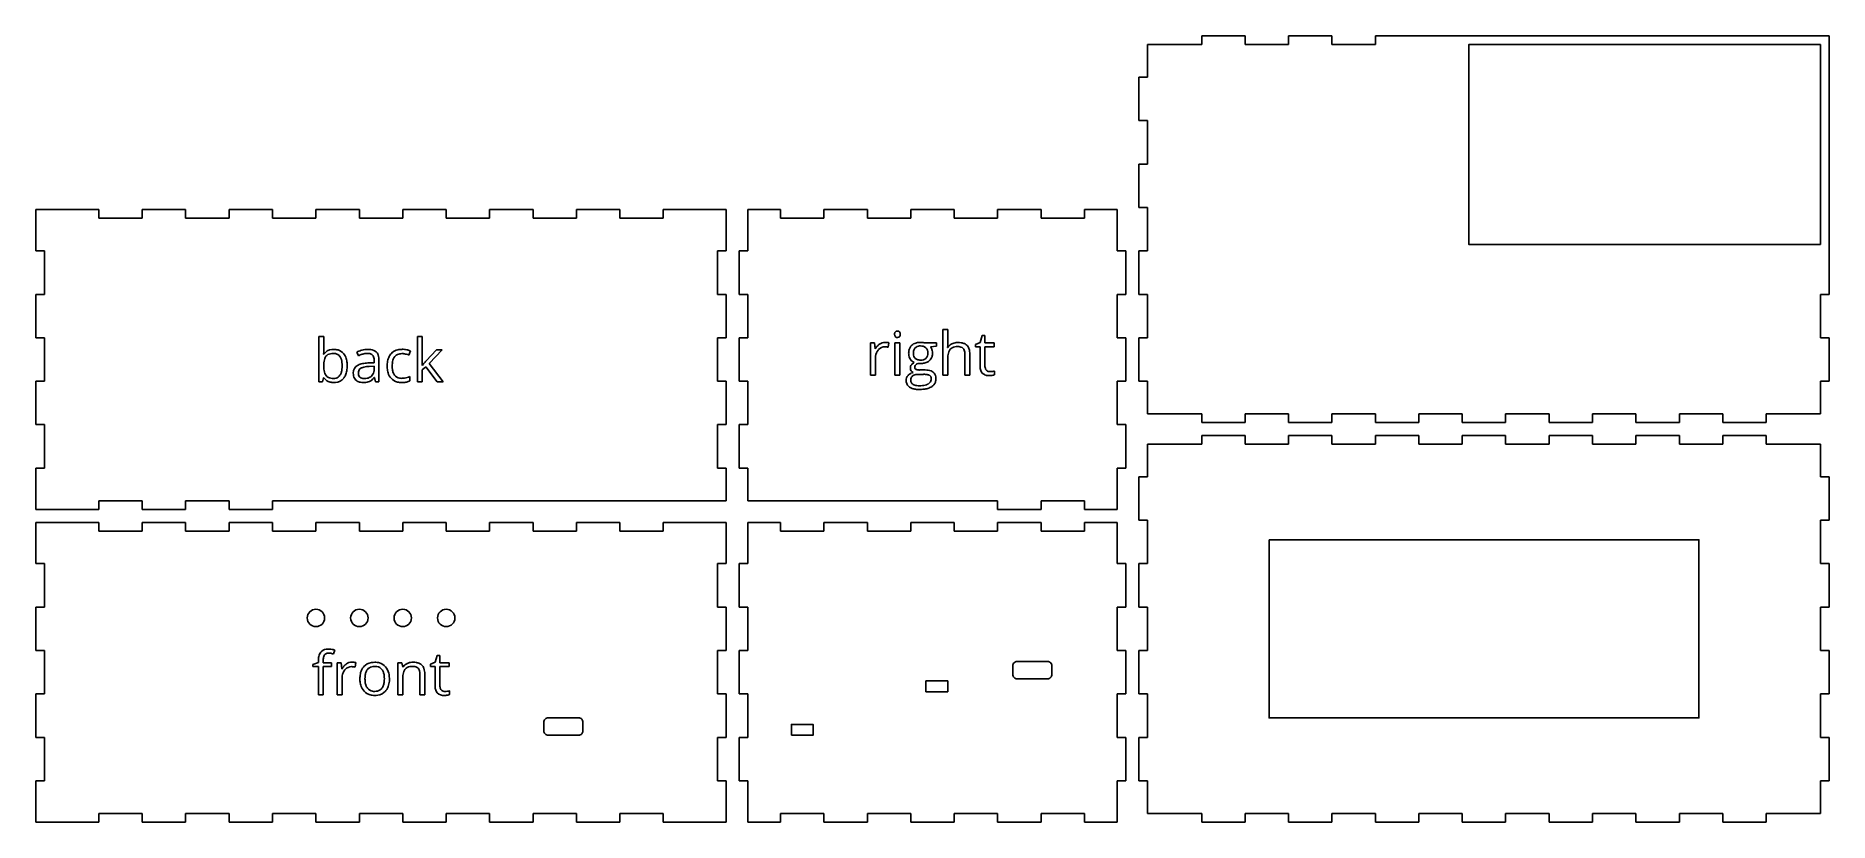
# Model space of a CAD drawing. Header units: millimetres. Extents: x 0 to 413, y 3 to 184.
import ezdxf

# ---------------------------------------------------------------- set-up
doc = ezdxf.new("R2010")
doc.units = ezdxf.units.MM
doc.header["$MEASUREMENT"] = 0
for name, color, linetype in [('back_labelLayer', 7, 'CONTINUOUS'), ('back_outsideCutPath', 7, 'CONTINUOUS'), ('bottom_outsideCutPath', 7, 'CONTINUOUS'), ('front_labelLayer', 7, 'CONTINUOUS'), ('front_outsideCutPath', 7, 'CONTINUOUS'), ('Holes', 50, 'CONTINUOUS'), ('left_outsideCutPath', 7, 'CONTINUOUS'), ('right_labelLayer', 7, 'CONTINUOUS'), ('right_outsideCutPath', 7, 'CONTINUOUS'), ('top_outsideCutPath', 7, 'CONTINUOUS')]:
    doc.layers.add(name, color=color, linetype=linetype)

msp = doc.modelspace()

# ---------------------------------------------------------------- linework, layer by layer
at = {"layer": 'back_labelLayer'}
for p, q in [((65.19, 104.33), (65.19, 114.81)), ((65.19, 114.81), (66.31, 114.81)), ((66.31, 114.81), (66.31, 112.26)), ((87.9, 104.33), (87.9, 114.81)), ((87.9, 114.81), (89, 114.81)), ((89, 114.81), (89, 109.25)), ((89.88, 109.18), (92.27, 111.71)), ((93.6, 111.71), (90.6, 108.56)), ((92.27, 111.71), (93.6, 111.71)), ((66.26, 110.73), (66.31, 110.73)), ((74.27, 110.34), (73.93, 111.2)), ((76.68, 108.71), (77.93, 108.75)), ((77.9, 107.96), (76.78, 107.91)), ((77.9, 107.29), (77.9, 107.96)), ((77.93, 108.75), (77.93, 109.21)), ((79.02, 109.37), (79.02, 104.33)), ((86.25, 111.46), (85.91, 110.51)), ((88.95, 108.11), (89, 108.11)), ((89.84, 107.82), (89, 107.09)), ((92.45, 104.33), (89.84, 107.82)), ((90.6, 108.56), (93.81, 104.33)), ((66, 104.33), (65.19, 104.33)), ((66.23, 105.28), (66, 104.33)), ((66.31, 105.28), (66.23, 105.28)), ((77.97, 105.38), (77.92, 105.38)), ((78.19, 104.33), (77.97, 105.38)), ((79.02, 104.33), (78.19, 104.33)), ((86.14, 105.56), (86.14, 104.57)), ((89, 104.33), (87.9, 104.33)), ((89, 107.09), (89, 104.33)), ((93.81, 104.33), (92.45, 104.33))]:
    msp.add_line(p, q, dxfattribs=at)
for centre, radius, start, end in [((42.99, 112.24), 23.32, 358.1123, 0.0485), ((68.4, 109.27), 2.54, 95.1835, 145.1109), ((68.62, 108.01), 3.82, 89.8743, 96.8146), ((68.66, 108.41), 3.42, 74.2393, 90.5624), ((68.89, 109.24), 2.56, 38.5631, 74.067), ((76.38, 106.66), 5.16, 106.3569, 118.335), ((76.59, 105.98), 5.87, 104.5162, 106.5489), ((76.43, 106.65), 5.18, 90.0714, 104.6521), ((76.45, 107.11), 4.72, 81.568, 90.3249), ((76.73, 108.89), 2.92, 68.2273, 81.7494), ((77.11, 109.83), 1.9, 47.8683, 68.2934), ((83.97, 108.91), 2.9, 101.4913, 138.3134), ((84.32, 107.45), 4.39, 89.5892, 102.1788), ((84.35, 106.8), 5.05, 77.7702, 89.9475), ((84.25, 106.27), 5.58, 74.6797, 77.9578), ((84.77, 108.14), 3.64, 70.0946, 74.7387), ((85.26, 109.49), 2.21, 63.5033, 70.1862), ((49.48, 112.03), 16.83, 355.7238, 358.1259), ((52.34, 111.83), 13.96, 355.4716, 355.6529), ((74.93, 108.03), 8.62, 177.6177, 180.0425), ((73.71, 108), 7.4, 179.7763, 185.7075), ((72.34, 108.16), 6.02, 171.0668, 177.8457), ((69.85, 108.56), 3.5, 160.8926, 171.2334), ((68.35, 109.09), 1.91, 143.3383, 161.256), ((68, 109.33), 1.49, 120.1403, 142.4249), ((68.21, 108.93), 1.94, 100.4469, 119.6701), ((68.45, 107.75), 3.14, 89.5731, 100.7324), ((68.49, 108.31), 2.59, 78.6781, 90.375), ((68.71, 109.24), 1.63, 35.5408, 79.8011), ((68.52, 109.11), 1.86, 32.7034, 35.5242), ((68.02, 108.82), 2.43, 15.7779, 32.0151), ((66.42, 108.35), 4.1, 6.1649, 16.0397), ((63.93, 108.06), 6.61, 359.7681, 6.3095), ((64.13, 108.01), 6.41, 353.4935, 0.2206), ((68.31, 108.79), 3.3, 16.4709, 38.4075), ((66.63, 108.26), 5.05, 5.1338, 16.7974), ((65.14, 107.99), 6.56, 350.6563, 0.338), ((64.52, 108.04), 7.18, 359.8779, 5.4094), ((75.03, 106.45), 1.94, 115.4905, 182.3568), ((76, 104.67), 3.96, 101.3568, 117.0799), ((77.55, 103.61), 7.49, 112.2122, 115.9641), ((75.47, 106.47), 1.19, 120.9734, 172.418), ((76.82, 105.46), 5.5, 103.6226, 112.432), ((75.76, 106.03), 1.72, 113.5886, 121.6805), ((76.18, 105.04), 2.79, 102.7995, 113.2433), ((76.78, 101.03), 7.68, 92.4696, 101.7065), ((76.39, 107.27), 3.64, 90.4484, 103.7666), ((76.68, 102.91), 4.99, 96.3546, 102.9953), ((77.05, 99.7), 8.21, 91.8565, 96.4478), ((76.37, 108.14), 2.76, 83.6507, 90.1753), ((77, 97.79), 10.93, 91.7165, 92.9096), ((76.48, 109.07), 1.83, 70.5716, 83.9929), ((76.72, 109.72), 1.14, 42.7295, 71.038), ((76.62, 109.67), 1.25, 20.4095, 41.4479), ((75.93, 109.4), 1.98, 7.8273, 20.6041), ((74.72, 109.23), 3.21, 359.6933, 8.0036), ((77.17, 109.96), 1.77, 19.2331, 46.6741), ((76.14, 109.57), 2.87, 6.3379, 19.6815), ((74.62, 109.38), 4.4, 359.8027, 6.6584), ((87.09, 108.01), 6.17, 169.8979, 180.3689), ((87.68, 107.96), 6.76, 179.9388, 183.9815), ((85.86, 107.8), 4.94, 183.5914, 196.3539), ((84.94, 108.41), 3.99, 153.0875, 170.1051), ((84.12, 108.8), 3.08, 138.655, 152.6854), ((88.25, 108), 6.18, 174.531, 180.155), ((87.49, 107.96), 5.42, 179.7041, 188.0744), ((85.84, 108.27), 3.76, 160.1418, 175.1368), ((84.09, 108.96), 1.88, 114.4266, 161.6633), ((84.27, 108.37), 2.48, 88.7194, 112.5668), ((84.32, 108.38), 2.48, 87.6748, 89.975), ((84.28, 107.65), 3.21, 81.691, 87.5079), ((84.08, 106.25), 4.62, 77.2999, 81.7346), ((83.81, 104.96), 5.94, 74.7801, 77.4497), ((84.07, 105.89), 4.98, 68.3294, 74.8831), ((85.49, 109.97), 1.67, 62.9279, 63.1876), ((52.64, 110.65), 36.4, 356.0329, 356.6443), ((44.32, 111.21), 44.73, 356.0201, 356.056), ((67.07, 109.81), 21.94, 356.6325, 357.491), ((75.75, 109.43), 13.25, 357.5042, 358.3308), ((81.55, 109.26), 7.45, 358.2739, 359.8928), ((94.41, 104.28), 6.62, 142.3234, 144.7075), ((97.93, 101.56), 11.08, 140.4332, 142.3365), ((102.53, 97.78), 17.03, 139.2799, 140.4703), ((107.84, 93.21), 24.03, 138.3417, 139.2877), ((68.33, 106.72), 2.48, 215.585, 245.8362), ((70.79, 107.7), 4.46, 185.5925, 194.2051), ((68.93, 107.21), 2.53, 193.9431, 208.0218), ((68.17, 106.83), 1.69, 208.5536, 217.5606), ((68.11, 106.8), 1.62, 218.169, 253.8047), ((68.52, 107.15), 2.95, 245.9801, 255.5456), ((68.41, 107.73), 2.6, 253.1383, 266.8483), ((68.61, 107.58), 3.39, 255.7755, 270.3185), ((68.49, 108.72), 3.6, 266.3776, 270.0511), ((68.52, 107.36), 2.23, 269.3869, 285.8631), ((68.64, 107.98), 3.79, 269.9226, 275.5482), ((68.82, 106.85), 2.65, 274.064, 321.4081), ((68.69, 106.76), 1.61, 286.0163, 326.8497), ((67.89, 107.29), 2.57, 326.7105, 343.6662), ((66.39, 107.74), 4.13, 343.4172, 353.6369), ((68.43, 107.16), 3.14, 321.3161, 335.5436), ((67.43, 107.6), 4.24, 335.8306, 350.8255), ((75.91, 106.34), 2.81, 179.5457, 192.695), ((74.97, 106.11), 1.84, 192.0828, 227.4521), ((75.02, 106.18), 1.93, 227.7689, 237.805), ((75.18, 106.48), 2.27, 238.3273, 258.9184), ((76.04, 106.36), 1.77, 171.2123, 180.2058), ((75.87, 106.34), 1.6, 179.5266, 192.7787), ((75.33, 106.21), 1.04, 192.3264, 222.058), ((75.29, 106.18), 0.996, 222.5805, 229.2547), ((75.42, 106.36), 1.22, 229.7837, 254.2724), ((75.42, 107.62), 3.43, 258.672, 270.4047), ((75.61, 106.96), 1.85, 253.9397, 266.4534), ((75.45, 109.22), 5.03, 269.9539, 273.1491), ((75.66, 107.63), 2.52, 266.0784, 270.059), ((75.69, 108.19), 3.08, 269.5792, 282.0414), ((75.53, 108), 3.8, 272.9335, 281.4139), ((75.78, 106.8), 2.58, 281.2979, 293.7314), ((75.91, 107.2), 2.06, 281.7121, 306.4594), ((75.96, 106.31), 2.06, 294.3933, 304.7371), ((76.01, 107.03), 1.87, 306.9881, 313.8559), ((75.42, 107.09), 3.01, 304.8486, 314.8531), ((76, 107.03), 1.87, 314.1892, 347.427), ((74.28, 108.25), 4.64, 314.7445, 321.7072), ((75.06, 107.26), 2.84, 346.9178, 0.2825), ((74.35, 107.29), 3.55, 359.8186, 0.0011), ((84.23, 107.31), 3.24, 196.0166, 221.1349), ((83.91, 107.07), 2.83, 221.7976, 256.8021), ((85.54, 107.67), 3.45, 187.9315, 200.3886), ((84.48, 107.28), 2.32, 200.4183, 216.6393), ((84.04, 106.96), 1.78, 216.9695, 261.3103), ((84.24, 108.37), 4.18, 256.4244, 270.489), ((84.24, 107.87), 2.71, 260.1359, 270.2692), ((84.23, 109.85), 4.68, 270.2659, 286.2891), ((84.28, 110.32), 6.13, 269.9655, 272.8643), ((84.37, 108.89), 4.69, 272.5981, 282.1878), ((84.7, 107.41), 3.18, 282.0344, 296.9454), ((83.94, 110.91), 5.78, 286.0461, 292.3654)]:
    msp.add_arc(centre, radius, start, end, dxfattribs=at)
at = {"layer": 'back_outsideCutPath', "linetype": 'Continuous'}
for p, q in [((318.5, 184), (328.5, 184)), ((159, 84.5), (159, 77)), ((164, 77), (164, 84.5)), ((74.5, 77), (64.5, 77)), ((74.5, 77), (159, 77)), ((211.5, 77), (164, 77))]:
    msp.add_line(p, q, dxfattribs=at)
at = {"layer": 'back_outsideCutPath'}
for p, q in [((0, 144), (0, 134.5)), ((4.5, 144), (0, 144)), ((14.5, 144), (4.5, 144)), ((14.5, 142), (14.5, 144)), ((24.5, 142), (14.5, 142)), ((34.5, 144), (24.5, 144)), ((24.5, 144), (24.5, 142)), ((34.5, 142), (34.5, 144)), ((44.5, 142), (34.5, 142)), ((54.5, 144), (44.5, 144)), ((44.5, 144), (44.5, 142)), ((54.5, 142), (54.5, 144)), ((64.5, 142), (54.5, 142)), ((74.5, 144), (64.5, 144)), ((64.5, 144), (64.5, 142)), ((74.5, 142), (74.5, 144)), ((84.5, 142), (74.5, 142)), ((94.5, 144), (84.5, 144)), ((84.5, 144), (84.5, 142)), ((94.5, 142), (94.5, 144)), ((104.5, 142), (94.5, 142)), ((114.5, 144), (104.5, 144)), ((104.5, 144), (104.5, 142)), ((114.5, 142), (114.5, 144)), ((124.5, 142), (114.5, 142)), ((134.5, 144), (124.5, 144)), ((124.5, 144), (124.5, 142)), ((134.5, 142), (134.5, 144)), ((144.5, 142), (134.5, 142)), ((159, 144), (144.5, 144)), ((144.5, 144), (144.5, 142)), ((159, 134.5), (159, 144)), ((0, 134.5), (2, 134.5)), ((2, 134.5), (2, 124.5)), ((157, 124.5), (157, 134.5)), ((157, 134.5), (159, 134.5)), ((2, 124.5), (0, 124.5)), ((0, 124.5), (0, 114.5)), ((159, 124.5), (157, 124.5)), ((159, 114.5), (159, 124.5)), ((0, 114.5), (2, 114.5)), ((2, 114.5), (2, 104.5)), ((157, 104.5), (157, 114.5)), ((157, 114.5), (159, 114.5)), ((2, 104.5), (0, 104.5)), ((0, 104.5), (0, 94.5)), ((159, 104.5), (157, 104.5)), ((159, 94.5), (159, 104.5)), ((0, 94.5), (2, 94.5)), ((2, 94.5), (2, 84.5)), ((157, 84.5), (157, 94.5)), ((157, 94.5), (159, 94.5)), ((2, 84.5), (0, 84.5)), ((0, 84.5), (0, 75)), ((159, 84.5), (157, 84.5)), ((0, 75), (14.5, 75)), ((14.5, 75), (14.5, 77)), ((14.5, 77), (24.5, 77)), ((24.5, 77), (24.5, 75)), ((24.5, 75), (34.5, 75)), ((34.5, 75), (34.5, 77)), ((34.5, 77), (44.5, 77)), ((44.5, 77), (44.5, 75)), ((44.5, 75), (54.5, 75)), ((54.5, 75), (54.5, 77)), ((54.5, 77), (64.5, 77)), ((74.5, 77), (84.5, 77)), ((94.5, 77), (104.5, 77)), ((114.5, 77), (124.5, 77)), ((134.5, 77), (144.5, 77))]:
    msp.add_line(p, q, dxfattribs=at)
at = {"layer": 'bottom_outsideCutPath'}
for p, q in [((256, 182), (256, 174.5)), ((258.5, 182), (256, 182)), ((268.5, 182), (258.5, 182)), ((278.5, 184), (268.5, 184)), ((268.5, 184), (268.5, 182)), ((278.5, 182), (278.5, 184)), ((288.5, 182), (278.5, 182)), ((298.5, 184), (288.5, 184)), ((288.5, 184), (288.5, 182)), ((298.5, 182), (298.5, 184)), ((308.5, 182), (298.5, 182)), ((318.5, 184), (308.5, 184)), ((308.5, 184), (308.5, 182)), ((338.5, 184), (328.5, 184)), ((358.5, 184), (348.5, 184)), ((378.5, 184), (368.5, 184)), ((398.5, 184), (388.5, 184)), ((256, 174.5), (254, 174.5)), ((254, 174.5), (254, 164.5)), ((413, 164.5), (413, 174.5)), ((254, 164.5), (256, 164.5)), ((256, 164.5), (256, 154.5)), ((256, 154.5), (254, 154.5)), ((254, 154.5), (254, 144.5)), ((413, 144.5), (413, 154.5)), ((254, 144.5), (256, 144.5)), ((256, 144.5), (256, 134.5)), ((256, 134.5), (254, 134.5)), ((254, 134.5), (254, 124.5)), ((413, 124.5), (413, 134.5)), ((254, 124.5), (256, 124.5)), ((256, 124.5), (256, 114.5)), ((411, 114.5), (411, 124.5)), ((411, 124.5), (413, 124.5)), ((256, 114.5), (254, 114.5)), ((254, 114.5), (254, 104.5)), ((413, 114.5), (411, 114.5)), ((413, 104.5), (413, 114.5)), ((254, 104.5), (256, 104.5)), ((256, 104.5), (256, 97)), ((411, 97), (411, 104.5)), ((411, 104.5), (413, 104.5)), ((256, 97), (268.5, 97)), ((268.5, 97), (268.5, 95)), ((268.5, 95), (278.5, 95)), ((278.5, 95), (278.5, 97)), ((278.5, 97), (288.5, 97)), ((288.5, 97), (288.5, 95)), ((288.5, 95), (298.5, 95)), ((298.5, 95), (298.5, 97)), ((298.5, 97), (308.5, 97)), ((308.5, 97), (308.5, 95)), ((308.5, 95), (318.5, 95)), ((318.5, 95), (318.5, 97)), ((318.5, 97), (328.5, 97)), ((328.5, 97), (328.5, 95)), ((328.5, 95), (338.5, 95)), ((338.5, 95), (338.5, 97)), ((338.5, 97), (348.5, 97)), ((348.5, 97), (348.5, 95)), ((348.5, 95), (358.5, 95)), ((358.5, 95), (358.5, 97)), ((358.5, 97), (368.5, 97)), ((368.5, 97), (368.5, 95)), ((368.5, 95), (378.5, 95)), ((378.5, 95), (378.5, 97)), ((378.5, 97), (388.5, 97)), ((388.5, 97), (388.5, 95)), ((388.5, 95), (398.5, 95)), ((398.5, 95), (398.5, 97)), ((398.5, 97), (408.5, 97)), ((408.5, 97), (411, 97))]:
    msp.add_line(p, q, dxfattribs=at)
at = {"layer": 'bottom_outsideCutPath', "linetype": 'Continuous'}
for p, q in [((328.5, 184), (413, 184)), ((413, 184), (413, 134.5))]:
    msp.add_line(p, q, dxfattribs=at)
at = {"layer": 'front_labelLayer'}
for p, q in [((68.82, 42.61), (68.53, 41.71)), ((91.94, 39.81), (92.41, 41.38)), ((92.41, 41.38), (93.05, 41.38)), ((93.05, 41.38), (93.05, 39.67)), ((63.75, 39.31), (65.07, 39.71)), ((63.75, 38.8), (63.75, 39.31)), ((65.07, 38.8), (63.75, 38.8)), ((65.07, 39.71), (65.07, 40.12)), ((65.07, 32.29), (65.07, 38.8)), ((66.19, 40.15), (66.19, 39.67)), ((66.19, 39.67), (68.07, 39.67)), ((68.07, 38.8), (66.19, 38.8)), ((66.19, 38.8), (66.19, 32.29)), ((68.07, 39.67), (68.07, 38.8)), ((69.42, 32.29), (69.42, 39.67)), ((69.42, 39.67), (70.34, 39.67)), ((70.34, 39.67), (70.47, 38.31)), ((70.47, 38.31), (70.52, 38.31)), ((73.67, 39.73), (73.51, 38.69)), ((83.38, 32.29), (83.38, 39.67)), ((83.38, 39.67), (84.29, 39.67)), ((84.29, 39.67), (84.48, 38.66)), ((84.48, 38.66), (84.53, 38.66)), ((90.88, 39.34), (91.94, 39.81)), ((90.88, 38.8), (90.88, 39.34)), ((91.94, 38.8), (90.88, 38.8)), ((91.94, 34.41), (91.94, 38.8)), ((93.05, 39.67), (95.2, 39.67)), ((95.2, 38.8), (93.05, 38.8)), ((93.05, 38.8), (93.05, 34.46)), ((95.2, 39.67), (95.2, 38.8)), ((70.53, 36.25), (70.53, 32.29)), ((84.5, 36.16), (84.5, 32.29)), ((88.44, 32.29), (88.44, 37.07)), ((89.56, 37.11), (89.56, 32.29)), ((95.25, 33.21), (95.25, 32.36)), ((66.19, 32.29), (65.07, 32.29)), ((70.53, 32.29), (69.42, 32.29)), ((84.5, 32.29), (83.38, 32.29)), ((89.56, 32.29), (88.44, 32.29))]:
    msp.add_line(p, q, dxfattribs=at)
for centre, radius, start, end in [((67.47, 40.67), 2.34, 141.7434, 168.2322), ((67.12, 40.85), 1.96, 98.2552, 139.6203), ((67.55, 40.76), 1.29, 145.0689, 162.1802), ((67.28, 40.94), 0.969, 102.7677, 144.338), ((67.43, 39.45), 3.4, 89.6697, 99.9315), ((67.41, 40.42), 1.51, 89.4859, 103.4197), ((67.42, 39.52), 2.41, 83.0761, 89.7926), ((67.43, 39.25), 3.6, 81.5641, 89.7018), ((67.27, 38.34), 3.6, 76.5183, 83.0217), ((67.18, 37.48), 5.39, 75.974, 81.6565), ((66.85, 36.55), 5.43, 71.9614, 76.5918), ((66.74, 35.68), 7.24, 73.2964, 76.0946), ((69.6, 40.18), 4.53, 167.5776, 180.6587), ((70.02, 40.22), 3.83, 171.6528, 178.4383), ((71.47, 40.15), 5.28, 178.1973, 180.0231), ((68.49, 40.45), 2.29, 161.8438, 171.7847), ((73.81, 36.45), 3.78, 139.4139, 150.6033), ((73.1, 36.39), 2.55, 138.9576, 174.5422), ((73.13, 37.03), 2.89, 124.2322, 139.4161), ((73.17, 36.32), 2.65, 135.621, 138.8376), ((72.69, 36.85), 1.94, 89.6335, 137.0881), ((72.77, 37.58), 2.23, 89.6797, 124.4406), ((72.7, 36.17), 2.62, 87.3436, 89.9661), ((72.8, 34.67), 5.14, 84.9923, 90.1281), ((72.66, 35.36), 3.43, 81.5884, 87.1917), ((72.44, 33.88), 4.93, 77.4454, 81.636), ((72.92, 36.05), 3.75, 78.4892, 85.0266), ((78.47, 36.42), 3.8, 150.7112, 169.4695), ((77.84, 36.74), 3.09, 138.176, 150.2287), ((77.74, 36.82), 2.96, 99.1759, 137.9833), ((79.57, 36.29), 3.76, 162.0653, 173.1675), ((78.2, 36.74), 2.31, 142.9025, 162.375), ((77.77, 37.05), 1.78, 103.4685, 142.3119), ((78.03, 35.46), 4.34, 89.7326, 100.076), ((77.99, 36.2), 2.66, 89.4806, 103.8805), ((78.03, 36.04), 2.82, 79.3454, 90.3175), ((78.09, 36.05), 3.76, 73.5223, 90.5692), ((78.24, 37), 1.84, 37.9578, 80.4006), ((78.31, 36.85), 2.93, 41.1446, 73.2134), ((77.87, 36.73), 2.3, 20.0257, 37.4351), ((76.73, 36.31), 3.52, 7.744, 20.069), ((77.88, 36.49), 3.48, 13.5014, 41.0703), ((76.26, 36.06), 5.16, 1.1277, 13.88), ((86.44, 37.45), 2.26, 116.9443, 147.6526), ((87.72, 36.58), 3.18, 159.9534, 171.3801), ((86.45, 37.06), 1.83, 140.1519, 160.3147), ((86.24, 37.2), 1.58, 118.5439, 139.1927), ((86.68, 37.06), 2.72, 115.8071, 117.6067), ((86.48, 36.73), 2.11, 100.1177, 118.1602), ((86.8, 36.78), 3.03, 94.3227, 115.5454), ((86.72, 35.47), 3.39, 89.5933, 100.3718), ((86.87, 36.15), 3.66, 89.9579, 94.7109), ((86.75, 35.89), 2.97, 84.0198, 90.1511), ((86.9, 35.39), 4.42, 80.5585, 90.3538), ((86.86, 36.85), 2, 71.0828, 84.3691), ((87.11, 37.55), 1.26, 43.3791, 71.5386), ((87.18, 36.99), 2.79, 65.1094, 80.7638), ((87.04, 37.52), 1.33, 22.7024, 42.342), ((86.45, 37.27), 1.98, 8.4932, 22.658), ((87.5, 37.71), 2.01, 46.5584, 64.8782), ((85.28, 37.08), 3.16, 359.6714, 8.6877), ((87.53, 37.78), 1.94, 19.3849, 45.5997), ((86.41, 37.36), 3.14, 6.9634, 19.8363), ((84.68, 37.13), 4.88, 359.7632, 7.2116), ((73.93, 36.26), 3.4, 173.6908, 180.0882), ((80.45, 36.03), 5.81, 169.2443, 180.3881), ((80.23, 35.97), 5.6, 179.7745, 189.0933), ((78.8, 35.72), 4.14, 188.9102, 205.3172), ((78.37, 35.54), 3.68, 205.656, 208.4462), ((77.82, 35.21), 3.03, 207.7947, 238.6758), ((81.71, 36.01), 5.91, 173.0086, 180.2464), ((81.46, 35.96), 5.66, 179.706, 187.9161), ((79.38, 35.66), 3.57, 187.7639, 200.0977), ((78.24, 35.24), 2.35, 200.0846, 216.9132), ((77.82, 34.94), 1.83, 217.301, 261.7099), ((78.02, 35.87), 2.78, 260.5033, 270.2477), ((78.05, 35.69), 2.6, 269.4481, 284.7256), ((78.26, 34.93), 1.81, 284.5662, 322.6334), ((78.3, 35.16), 2.98, 278.8959, 317.9979), ((77.78, 35.27), 2.4, 323.0089, 342.6391), ((76.4, 35.72), 3.85, 342.3616, 353.7538), ((74.68, 36.02), 5.58, 359.7075, 7.8973), ((74.37, 35.97), 5.89, 353.5363, 0.2014), ((78.19, 35.25), 3.12, 318.144, 329.7566), ((77.59, 35.56), 3.79, 330.2507, 349.4116), ((75.65, 35.95), 5.78, 349.1762, 0.3863), ((74.86, 35.99), 6.56, 359.9918, 1.5419), ((91.67, 36.17), 7.17, 178.0811, 180.0237), ((89.79, 36.25), 5.28, 171.1766, 178.3218), ((95.45, 34.37), 3.52, 179.3551, 192.8477), ((93.69, 33.89), 1.69, 190.3818, 253.8772), ((95.31, 34.44), 2.25, 179.6417, 189.7506), ((94.51, 34.3), 1.44, 189.548, 205.7873), ((94.18, 34.15), 1.08, 206.1294, 221.4084), ((94.15, 34.12), 1.04, 221.5949, 262.3505), ((94.23, 34.57), 1.5, 261.3267, 270.1914), ((94.25, 36.75), 3.67, 269.8804, 278.3028), ((94.28, 36.47), 3.39, 278.4161, 279.0076), ((93.87, 39.1), 6.05, 278.959, 280.5103), ((94.26, 36.99), 3.91, 280.4847, 282.6269), ((94.61, 35.46), 2.34, 282.5878, 285.5795), ((94.78, 34.83), 1.68, 285.7246, 286.2555), ((77.85, 35.28), 3.11, 238.8116, 253.2428), ((77.97, 35.75), 3.59, 253.5437, 270.4182), ((78.02, 36.5), 4.34, 269.7503, 279.8033), ((94.03, 35.07), 2.92, 253.7848, 270.8853), ((94.08, 35.02), 2.87, 270.0035, 270.7603), ((94.06, 35.64), 3.49, 270.8933, 275.5484), ((93.93, 37), 4.85, 275.5261, 279.2939), ((94.05, 36.34), 4.18, 279.1862, 280.1145), ((94.23, 35.32), 3.15, 280.007, 283.3735), ((94.52, 34.15), 1.95, 283.307, 288.1197), ((94.78, 33.35), 1.1, 287.9888, 295.3048)]:
    msp.add_arc(centre, radius, start, end, dxfattribs=at)
at = {"layer": 'front_outsideCutPath'}
for p, q in [((0, 72), (0, 62.5)), ((4.5, 72), (0, 72)), ((14.5, 72), (4.5, 72)), ((14.5, 70), (14.5, 72)), ((34.5, 72), (24.5, 72)), ((24.5, 72), (24.5, 70)), ((34.5, 70), (34.5, 72)), ((54.5, 72), (44.5, 72)), ((44.5, 72), (44.5, 70)), ((54.5, 70), (54.5, 72)), ((74.5, 72), (64.5, 72)), ((64.5, 72), (64.5, 70)), ((74.5, 70), (74.5, 72)), ((94.5, 72), (84.5, 72)), ((84.5, 72), (84.5, 70)), ((94.5, 70), (94.5, 72)), ((114.5, 72), (104.5, 72)), ((104.5, 72), (104.5, 70)), ((114.5, 70), (114.5, 72)), ((134.5, 72), (124.5, 72)), ((124.5, 72), (124.5, 70)), ((134.5, 70), (134.5, 72)), ((159, 72), (144.5, 72)), ((144.5, 72), (144.5, 70)), ((159, 62.5), (159, 72)), ((24.5, 70), (14.5, 70)), ((44.5, 70), (34.5, 70)), ((64.5, 70), (54.5, 70)), ((84.5, 70), (74.5, 70)), ((104.5, 70), (94.5, 70)), ((124.5, 70), (114.5, 70)), ((144.5, 70), (134.5, 70)), ((0, 62.5), (2, 62.5)), ((2, 62.5), (2, 52.5)), ((157, 52.5), (157, 62.5)), ((157, 62.5), (159, 62.5)), ((2, 52.5), (0, 52.5)), ((0, 52.5), (0, 42.5)), ((159, 52.5), (157, 52.5)), ((159, 42.5), (159, 52.5)), ((0, 42.5), (2, 42.5)), ((2, 42.5), (2, 32.5)), ((157, 32.5), (157, 42.5)), ((157, 42.5), (159, 42.5)), ((2, 32.5), (0, 32.5)), ((0, 32.5), (0, 22.5)), ((159, 32.5), (157, 32.5)), ((159, 22.5), (159, 32.5)), ((0, 22.5), (2, 22.5)), ((2, 22.5), (2, 12.5)), ((157, 12.5), (157, 22.5)), ((157, 22.5), (159, 22.5)), ((2, 12.5), (0, 12.5)), ((0, 12.5), (0, 3)), ((159, 12.5), (157, 12.5)), ((159, 3), (159, 12.5)), ((14.5, 3), (14.5, 5)), ((14.5, 5), (24.5, 5)), ((24.5, 5), (24.5, 3)), ((34.5, 3), (34.5, 5)), ((34.5, 5), (44.5, 5)), ((44.5, 5), (44.5, 3)), ((54.5, 3), (54.5, 5)), ((54.5, 5), (64.5, 5)), ((64.5, 5), (64.5, 3)), ((74.5, 3), (74.5, 5)), ((74.5, 5), (84.5, 5)), ((84.5, 5), (84.5, 3)), ((94.5, 3), (94.5, 5)), ((94.5, 5), (104.5, 5)), ((104.5, 5), (104.5, 3)), ((114.5, 3), (114.5, 5)), ((114.5, 5), (124.5, 5)), ((124.5, 5), (124.5, 3)), ((134.5, 3), (134.5, 5)), ((134.5, 5), (144.5, 5)), ((144.5, 5), (144.5, 3)), ((0, 3), (14.5, 3)), ((24.5, 3), (34.5, 3)), ((44.5, 3), (54.5, 3)), ((64.5, 3), (74.5, 3)), ((84.5, 3), (94.5, 3)), ((104.5, 3), (114.5, 3)), ((124.5, 3), (134.5, 3)), ((144.5, 3), (154.5, 3)), ((154.5, 3), (159, 3))]:
    msp.add_line(p, q, dxfattribs=at)
at = {"layer": 'Holes', "linetype": 'Continuous'}
for points in [[(411, 182), (330, 182), (330, 136), (411, 136)], [(284, 68), (383, 68), (383, 27), (284, 27)], [(205, 33), (210, 33), (210, 35.5), (205, 35.5)], [(174, 23), (179, 23), (179, 25.5), (174, 25.5)]]:
    msp.add_lwpolyline(points, close=True, dxfattribs=at)
for points in [[(233, 36), (226, 36, -0.414214), (225, 37), (225, 39, -0.414214), (226, 40), (233, 40, -0.414214), (234, 39), (234, 37, -0.414214)], [(125, 23), (118, 23, -0.414214), (117, 24), (117, 26, -0.414214), (118, 27), (125, 27, -0.414214), (126, 26), (126, 24, -0.414214)]]:
    msp.add_lwpolyline(points, format="xyb", close=True, dxfattribs=at)
for centre in [(64.5, 50), (74.5, 50), (84.5, 50), (94.5, 50)]:
    msp.add_circle(centre, 2, dxfattribs=at)
at = {"layer": 'left_outsideCutPath'}
for p, q in [((164, 72), (164, 62.5)), ((171.5, 72), (164, 72)), ((171.5, 70), (171.5, 72)), ((191.5, 72), (181.5, 72)), ((181.5, 72), (181.5, 70)), ((191.5, 70), (191.5, 72)), ((211.5, 72), (201.5, 72)), ((201.5, 72), (201.5, 70)), ((211.5, 70), (211.5, 72)), ((231.5, 72), (221.5, 72)), ((221.5, 72), (221.5, 70)), ((231.5, 70), (231.5, 72)), ((249, 72), (241.5, 72)), ((241.5, 72), (241.5, 70)), ((249, 62.5), (249, 72)), ((181.5, 70), (171.5, 70)), ((201.5, 70), (191.5, 70)), ((221.5, 70), (211.5, 70)), ((241.5, 70), (231.5, 70)), ((164, 62.5), (162, 62.5)), ((162, 62.5), (162, 52.5)), ((251, 62.5), (249, 62.5)), ((251, 52.5), (251, 62.5)), ((162, 52.5), (164, 52.5)), ((164, 52.5), (164, 42.5)), ((249, 42.5), (249, 52.5)), ((249, 52.5), (251, 52.5)), ((164, 42.5), (162, 42.5)), ((162, 42.5), (162, 32.5)), ((251, 42.5), (249, 42.5)), ((251, 32.5), (251, 42.5)), ((162, 32.5), (164, 32.5)), ((164, 32.5), (164, 22.5)), ((249, 22.5), (249, 32.5)), ((249, 32.5), (251, 32.5)), ((164, 22.5), (162, 22.5)), ((162, 22.5), (162, 12.5)), ((251, 22.5), (249, 22.5)), ((251, 12.5), (251, 22.5)), ((162, 12.5), (164, 12.5)), ((164, 12.5), (164, 3)), ((249, 3), (249, 12.5)), ((249, 12.5), (251, 12.5)), ((171.5, 3), (171.5, 5)), ((171.5, 5), (181.5, 5)), ((181.5, 5), (181.5, 3)), ((191.5, 3), (191.5, 5)), ((191.5, 5), (201.5, 5)), ((201.5, 5), (201.5, 3)), ((211.5, 3), (211.5, 5)), ((211.5, 5), (221.5, 5)), ((221.5, 5), (221.5, 3)), ((231.5, 3), (231.5, 5)), ((231.5, 5), (241.5, 5)), ((241.5, 5), (241.5, 3)), ((164, 3), (171.5, 3)), ((181.5, 3), (191.5, 3)), ((201.5, 3), (211.5, 3)), ((221.5, 3), (231.5, 3)), ((241.5, 3), (249, 3))]:
    msp.add_line(p, q, dxfattribs=at)
at = {"layer": 'right_labelLayer'}
for p, q in [((208.91, 105.92), (208.91, 116.4)), ((208.91, 116.4), (210.03, 116.4)), ((210.03, 116.4), (210.03, 113.23)), ((192.22, 105.92), (192.22, 113.3)), ((192.22, 113.3), (193.15, 113.3)), ((193.15, 113.3), (193.28, 111.93)), ((193.28, 111.93), (193.33, 111.93)), ((196.48, 113.35), (196.32, 112.32)), ((197.86, 105.92), (197.86, 113.3)), ((197.86, 113.3), (198.98, 113.3)), ((198.98, 113.3), (198.98, 105.92)), ((204.84, 113.3), (207.39, 113.3)), ((207.39, 112.59), (206.02, 112.43)), ((207.39, 113.3), (207.39, 112.59)), ((209.97, 112.28), (210.04, 112.28)), ((216.4, 112.97), (217.46, 113.44)), ((216.4, 112.43), (216.4, 112.97)), ((217.46, 112.43), (216.4, 112.43)), ((217.46, 113.44), (217.93, 115.01)), ((217.46, 108.04), (217.46, 112.43)), ((217.93, 115.01), (218.58, 115.01)), ((218.58, 115.01), (218.58, 113.3)), ((218.58, 113.3), (220.72, 113.3)), ((220.72, 112.43), (218.58, 112.43)), ((218.58, 112.43), (218.58, 108.09)), ((220.72, 113.3), (220.72, 112.43)), ((193.34, 109.88), (193.34, 105.92)), ((210.03, 109.78), (210.03, 105.92)), ((213.96, 105.92), (213.96, 110.69)), ((215.08, 110.73), (215.08, 105.92)), ((193.34, 105.92), (192.22, 105.92)), ((198.98, 105.92), (197.86, 105.92)), ((204.45, 106.08), (203.11, 106.08)), ((203.5, 107.09), (204.81, 107.09)), ((210.03, 105.92), (208.91, 105.92)), ((215.08, 105.92), (213.96, 105.92)), ((220.78, 106.84), (220.78, 105.98))]:
    msp.add_line(p, q, dxfattribs=at)
for centre, radius, start, end in [((198.54, 115.39), 0.769, 155.968, 171.0516), ((198.31, 115.49), 0.523, 133.7879, 155.9172), ((198.4, 115.39), 0.647, 92.6446, 133.4711), ((198.42, 115.19), 0.854, 89.969, 93.7643), ((198.43, 115.38), 0.659, 46.3708, 90.8879), ((198.5, 115.45), 0.565, 17.7252, 46.4474), ((196.62, 110.08), 3.78, 139.4139, 150.6033), ((195.91, 110.01), 2.55, 138.9576, 174.5422), ((195.94, 110.66), 2.89, 124.2322, 139.4161), ((195.98, 109.94), 2.65, 135.621, 138.8376), ((195.5, 110.48), 1.94, 89.6335, 137.0881), ((195.58, 111.21), 2.23, 89.6797, 124.4406), ((195.51, 109.79), 2.62, 87.3436, 89.9661), ((195.61, 108.3), 5.14, 84.9923, 90.1281), ((195.47, 108.99), 3.43, 81.5884, 87.1917), ((195.25, 107.5), 4.93, 77.4454, 81.636), ((195.73, 109.68), 3.75, 78.4892, 85.0266), ((199, 115.31), 1.24, 170.8452, 180.3545), ((199.08, 115.3), 1.32, 179.8805, 185.3687), ((198.68, 115.25), 0.911, 184.9926, 198.2041), ((198.36, 115.15), 0.577, 197.7934, 224.8942), ((198.4, 115.18), 0.628, 225.1301, 249.9002), ((198.42, 115.26), 0.711, 250.5, 270.5978), ((198.43, 115.21), 0.653, 269.1788, 314.2807), ((198.51, 115.13), 0.546, 313.6154, 332.2677), ((198.35, 115.22), 0.729, 332.6323, 350.0705), ((198.19, 115.35), 0.888, 4.9428, 18.1901), ((197.93, 115.29), 1.16, 349.8345, 0.3891), ((197.8, 115.3), 1.28, 359.8847, 5.318), ((204.24, 110.94), 3.23, 166.8196, 180.4839), ((203.16, 111.21), 2.13, 132.3288, 167.3341), ((203.31, 111), 2.38, 106.2189, 131.5378), ((204.2, 111.02), 2.09, 162.5912, 175.7343), ((203.49, 111.26), 1.34, 135.584, 163.0016), ((203.44, 111.28), 1.29, 122.5211, 134.9967), ((203.67, 109.83), 3.61, 93.633, 106.5409), ((203.56, 111.07), 1.53, 101.062, 121.9739), ((203.73, 110.27), 2.35, 89.5859, 101.3334), ((203.79, 108.5), 4.94, 89.938, 94.0268), ((203.78, 110.19), 2.43, 76.1095, 90.7029), ((203.81, 109.15), 4.29, 82.5852, 90.1849), ((203.94, 110.16), 3.27, 74.0089, 82.5694), ((204.09, 111.31), 1.27, 13.9536, 77.6674), ((203, 110.99), 2.41, 359.1806, 15.0432), ((204.6, 111.3), 1.82, 29.4584, 38.3577), ((203.86, 110.88), 2.67, 23.1845, 29.5423), ((203.15, 110.56), 3.45, 21.2508, 23.3488), ((204.35, 111.04), 2.15, 6.8505, 20.9872), ((205.64, 112.89), 4.38, 351.9713, 354.9619), ((203.38, 113.08), 6.64, 354.9829, 357.8943), ((199.97, 113.21), 10.06, 357.8674, 0.0683), ((211.94, 111.09), 2.23, 119.8316, 147.9726), ((212, 110.67), 1.86, 140.6208, 160.5049), ((211.76, 110.84), 1.57, 118.4551, 139.6706), ((212.21, 110.68), 2.73, 116.6658, 120.4184), ((212.26, 110.54), 2.87, 96.6652, 116.3783), ((212, 110.36), 2.1, 100.1068, 118.0847), ((212.24, 109.1), 3.38, 89.5919, 100.3595), ((212.37, 109.79), 3.63, 89.8928, 96.9959), ((212.27, 109.52), 2.97, 84.0198, 90.1511), ((212.4, 108.88), 4.54, 80.6863, 90.3537), ((212.38, 110.47), 2, 71.0828, 84.3691), ((212.64, 111.17), 1.26, 43.3791, 71.5386), ((212.68, 110.55), 2.85, 65.6023, 80.8844), ((212.57, 111.14), 1.33, 22.7024, 42.342), ((211.97, 110.9), 1.98, 8.4932, 22.658), ((213.02, 111.31), 2.02, 46.7401, 65.4131), ((213.05, 111.38), 1.95, 19.2204, 45.7661), ((211.92, 110.97), 3.15, 6.4734, 19.6468), ((196.74, 109.88), 3.4, 173.6908, 180.0882), ((203.83, 110.91), 2.82, 179.9759, 183.6207), ((203.32, 110.85), 2.31, 183.0161, 212.3123), ((203.42, 110.92), 2.43, 212.4714, 215.8875), ((202.68, 107.53), 1.28, 161.7226, 180.4844), ((202.69, 107.52), 1.28, 179.9839, 182.9374), ((202.44, 107.49), 1.04, 182.1767, 215.3416), ((203.05, 110.62), 1.96, 215.1641, 247.4748), ((202.54, 107.57), 1.13, 144.4963, 161.3351), ((202.92, 107.29), 1.6, 132.7259, 144.148), ((203.52, 106.65), 2.48, 125.2213, 132.8655), ((204.12, 105.81), 3.51, 121.2353, 125.3794), ((205.05, 110.94), 2.94, 175.3394, 180.0864), ((204.29, 110.92), 2.18, 179.5618, 191.6529), ((203.53, 110.75), 1.41, 191.3555, 213.366), ((203.35, 110.65), 1.2, 213.9574, 227.7971), ((203.24, 107.68), 0.842, 147.5369, 180.2592), ((202.98, 107.67), 0.58, 179.2918, 198.3581), ((202.87, 107.65), 0.468, 199.2291, 239.5691), ((203.52, 107.5), 1.17, 128.0882, 147.1401), ((203.51, 110.84), 1.45, 228.2621, 254.7341), ((204.03, 106.86), 1.99, 117.3935, 128.4095), ((203.67, 111.62), 3.04, 259.4964, 263.3903), ((203.71, 111.54), 2.17, 254.4016, 267.4349), ((203.73, 112.17), 3.59, 263.4837, 270.1272), ((203.77, 112.25), 2.88, 267.0154, 270.0322), ((203.74, 113.44), 4.86, 269.9691, 272.9312), ((203.8, 111.8), 2.44, 269.2257, 284.3773), ((203.82, 112.27), 3.69, 272.5335, 285.258), ((204.13, 110.64), 1.23, 282.7797, 346.4829), ((204.15, 111.11), 2.48, 284.9316, 310.6223), ((203.14, 110.93), 2.27, 345.4362, 0.7466), ((204.42, 110.8), 2.07, 310.6098, 342.0924), ((203.95, 110.93), 2.56, 342.565, 0.5958), ((203.75, 110.96), 2.76, 359.871, 7.0433), ((215.38, 109.86), 5.35, 171.3203, 178.3407), ((217.25, 109.78), 7.22, 178.108, 180.023), ((213.29, 110.19), 3.24, 160.1567, 171.5313), ((210.8, 110.71), 3.16, 359.6714, 8.6877), ((210.24, 110.75), 4.84, 359.7945, 6.7744), ((220.98, 108), 3.52, 179.3551, 192.8477), ((220.83, 108.07), 2.25, 179.6417, 189.7506), ((220.04, 107.93), 1.44, 189.548, 205.7873), ((202.14, 104.69), 1.71, 138.3916, 181.0053), ((202.79, 104.66), 2.36, 179.9784, 183.0227), ((202.24, 104.61), 1.81, 182.208, 207.7462), ((202.2, 104.62), 1.78, 208.9036, 236.4231), ((202.32, 104.53), 1.95, 113.8121, 138.3496), ((203.29, 104.69), 1.79, 168.2581, 180.382), ((202.63, 104.66), 1.12, 179.2208, 200.9355), ((202.66, 103.79), 2.77, 102.2871, 114.1173), ((202.7, 104.83), 1.18, 130.7945, 169.0413), ((202.49, 104.63), 0.988, 202.0287, 236.1458), ((202.72, 107.69), 1.38, 215.4649, 217.1745), ((202.55, 107.55), 1.16, 216.5861, 245.4969), ((202.78, 104.72), 1.31, 117.2305, 130.5023), ((202.69, 104.88), 1.31, 235.0634, 238.504), ((202.93, 105.3), 1.79, 239.1067, 254.4863), ((202.94, 104.39), 1.68, 99.8103, 116.8229), ((203.24, 106.38), 2.91, 254.2324, 263.4937), ((202.96, 107.77), 0.62, 238.2192, 239.846), ((203.03, 107.92), 0.785, 240.7303, 254.5027), ((203.1, 103.51), 2.57, 89.6435, 100.0209), ((203.25, 108.66), 1.55, 254.1637, 262.2123), ((203.44, 108.04), 4.58, 263.4109, 270.1457), ((203.42, 109.84), 2.75, 262.0556, 267.2083), ((203.5, 111.34), 4.26, 267.092, 270.0864), ((203.46, 109.02), 5.56, 269.9066, 270.0013), ((203.48, 110.98), 7.52, 269.7957, 275.3991), ((203.77, 108.09), 4.62, 275.2957, 283.3516), ((204.47, 98.97), 7.12, 86.5054, 90.1399), ((204.84, 102.51), 4.58, 81.5745, 90.306), ((204.22, 106.2), 2.67, 283.1371, 295.8573), ((204.65, 101.87), 4.21, 81.4173, 86.5756), ((204.95, 103.79), 2.26, 73.41, 81.5908), ((204.56, 105.46), 1.86, 296.4048, 301.8009), ((205.09, 104.15), 2.92, 68.3672, 81.7399), ((204.7, 105.27), 1.63, 301.2231, 318.6238), ((205.3, 104.94), 1.06, 58.9973, 73.8586), ((205.48, 105.25), 0.705, 31.5095, 58.0778), ((205, 104.99), 1.22, 319.0765, 1.1407), ((205.29, 105.15), 0.917, 10.6609, 30.9362), ((205.42, 104.99), 2.02, 52.188, 68.2501), ((204.71, 105.03), 1.51, 359.5461, 10.9904), ((204.86, 105.47), 2.66, 303.1869, 304.1721), ((205.23, 104.99), 2.06, 302.9904, 339.5495), ((205.65, 105.29), 1.64, 8.6201, 51.8982), ((204.88, 105.08), 2.42, 340.5269, 0.7201), ((204.84, 105.12), 2.46, 359.7431, 9.7326), ((219.21, 107.52), 1.69, 190.3818, 253.8772), ((219.71, 107.78), 1.08, 206.1294, 221.4084), ((219.56, 108.7), 2.92, 253.7848, 270.8853), ((219.67, 107.75), 1.04, 221.5949, 262.3505), ((219.76, 108.2), 1.5, 261.3267, 270.1914), ((219.6, 108.65), 2.87, 270.0035, 270.7603), ((219.59, 109.27), 3.49, 270.8933, 275.5484), ((219.77, 110.38), 3.67, 269.8804, 278.3028), ((219.46, 110.62), 4.85, 275.5261, 279.2939), ((219.57, 109.97), 4.18, 279.1862, 280.1145), ((219.81, 110.1), 3.39, 278.4161, 279.0076), ((219.76, 108.95), 3.15, 280.007, 283.3735), ((219.39, 112.73), 6.05, 278.959, 280.5103), ((220.04, 107.78), 1.95, 283.307, 288.1197), ((219.79, 110.62), 3.91, 280.4847, 282.6269), ((220.13, 109.09), 2.34, 282.5878, 285.5795), ((220.3, 106.98), 1.1, 287.9888, 295.3048), ((220.3, 108.46), 1.68, 285.7246, 286.2555), ((202.67, 105.29), 2.6, 235.9668, 251.2229), ((203.11, 106.59), 3.97, 251.2102, 262.7064), ((203.41, 108.87), 6.27, 262.5635, 270.2699), ((203.48, 111.47), 8.87, 269.7545, 276.617), ((203.88, 108.16), 5.54, 276.494, 286.4954), ((204.51, 106.07), 3.35, 286.2542, 302.528)]:
    msp.add_arc(centre, radius, start, end, dxfattribs=at)
at = {"layer": 'right_outsideCutPath'}
for p, q in [((164, 144), (164, 134.5)), ((171.5, 144), (164, 144)), ((171.5, 142), (171.5, 144)), ((181.5, 142), (171.5, 142)), ((191.5, 144), (181.5, 144)), ((181.5, 144), (181.5, 142)), ((191.5, 142), (191.5, 144)), ((201.5, 142), (191.5, 142)), ((211.5, 144), (201.5, 144)), ((201.5, 144), (201.5, 142)), ((211.5, 142), (211.5, 144)), ((221.5, 142), (211.5, 142)), ((231.5, 144), (221.5, 144)), ((221.5, 144), (221.5, 142)), ((231.5, 142), (231.5, 144)), ((241.5, 142), (231.5, 142)), ((249, 144), (241.5, 144)), ((241.5, 144), (241.5, 142)), ((249, 134.5), (249, 144)), ((164, 134.5), (162, 134.5)), ((162, 134.5), (162, 124.5)), ((251, 134.5), (249, 134.5)), ((251, 124.5), (251, 134.5)), ((162, 124.5), (164, 124.5)), ((164, 124.5), (164, 114.5)), ((249, 114.5), (249, 124.5)), ((249, 124.5), (251, 124.5)), ((164, 114.5), (162, 114.5)), ((162, 114.5), (162, 104.5)), ((251, 114.5), (249, 114.5)), ((251, 104.5), (251, 114.5)), ((162, 104.5), (164, 104.5)), ((164, 104.5), (164, 94.5)), ((249, 94.5), (249, 104.5)), ((249, 104.5), (251, 104.5)), ((164, 94.5), (162, 94.5)), ((162, 94.5), (162, 84.5)), ((251, 94.5), (249, 94.5)), ((251, 84.5), (251, 94.5)), ((162, 84.5), (164, 84.5)), ((249, 75), (249, 84.5)), ((249, 84.5), (251, 84.5)), ((171.5, 77), (181.5, 77)), ((191.5, 77), (201.5, 77)), ((211.5, 77), (221.5, 77)), ((221.5, 77), (221.5, 75)), ((221.5, 75), (231.5, 75)), ((231.5, 75), (231.5, 77)), ((231.5, 77), (241.5, 77)), ((241.5, 77), (241.5, 75)), ((241.5, 75), (249, 75))]:
    msp.add_line(p, q, dxfattribs=at)
at = {"layer": 'top_outsideCutPath'}
for p, q in [((278.5, 92), (268.5, 92)), ((268.5, 92), (268.5, 90)), ((278.5, 90), (278.5, 92)), ((298.5, 92), (288.5, 92)), ((288.5, 92), (288.5, 90)), ((298.5, 90), (298.5, 92)), ((318.5, 92), (308.5, 92)), ((308.5, 92), (308.5, 90)), ((318.5, 90), (318.5, 92)), ((338.5, 92), (328.5, 92)), ((328.5, 92), (328.5, 90)), ((338.5, 90), (338.5, 92)), ((358.5, 92), (348.5, 92)), ((348.5, 92), (348.5, 90)), ((358.5, 90), (358.5, 92)), ((378.5, 92), (368.5, 92)), ((368.5, 92), (368.5, 90)), ((378.5, 90), (378.5, 92)), ((398.5, 92), (388.5, 92)), ((388.5, 92), (388.5, 90)), ((398.5, 90), (398.5, 92)), ((256, 90), (256, 82.5)), ((258.5, 90), (256, 90)), ((268.5, 90), (258.5, 90)), ((288.5, 90), (278.5, 90)), ((308.5, 90), (298.5, 90)), ((328.5, 90), (318.5, 90)), ((348.5, 90), (338.5, 90)), ((368.5, 90), (358.5, 90)), ((388.5, 90), (378.5, 90)), ((411, 90), (398.5, 90)), ((411, 82.5), (411, 90)), ((256, 82.5), (254, 82.5)), ((254, 82.5), (254, 72.5)), ((413, 82.5), (411, 82.5)), ((413, 72.5), (413, 82.5)), ((254, 72.5), (256, 72.5)), ((256, 72.5), (256, 62.5)), ((411, 62.5), (411, 72.5)), ((411, 72.5), (413, 72.5)), ((256, 62.5), (254, 62.5)), ((254, 62.5), (254, 52.5)), ((413, 62.5), (411, 62.5)), ((413, 52.5), (413, 62.5)), ((254, 52.5), (256, 52.5)), ((256, 52.5), (256, 42.5)), ((411, 42.5), (411, 52.5)), ((411, 52.5), (413, 52.5)), ((256, 42.5), (254, 42.5)), ((254, 42.5), (254, 32.5)), ((413, 42.5), (411, 42.5)), ((413, 32.5), (413, 42.5)), ((254, 32.5), (256, 32.5)), ((256, 32.5), (256, 22.5)), ((411, 22.5), (411, 32.5)), ((411, 32.5), (413, 32.5)), ((256, 22.5), (254, 22.5)), ((254, 22.5), (254, 12.5)), ((413, 22.5), (411, 22.5)), ((413, 12.5), (413, 22.5)), ((254, 12.5), (256, 12.5)), ((256, 12.5), (256, 5)), ((411, 5), (411, 12.5)), ((411, 12.5), (413, 12.5)), ((256, 5), (268.5, 5)), ((268.5, 5), (268.5, 3)), ((278.5, 3), (278.5, 5)), ((278.5, 5), (288.5, 5)), ((288.5, 5), (288.5, 3)), ((298.5, 3), (298.5, 5)), ((298.5, 5), (308.5, 5)), ((308.5, 5), (308.5, 3)), ((318.5, 3), (318.5, 5)), ((318.5, 5), (328.5, 5)), ((328.5, 5), (328.5, 3)), ((338.5, 3), (338.5, 5)), ((338.5, 5), (348.5, 5)), ((348.5, 5), (348.5, 3)), ((358.5, 3), (358.5, 5)), ((358.5, 5), (368.5, 5)), ((368.5, 5), (368.5, 3)), ((378.5, 3), (378.5, 5)), ((378.5, 5), (388.5, 5)), ((388.5, 5), (388.5, 3)), ((398.5, 3), (398.5, 5)), ((398.5, 5), (408.5, 5)), ((408.5, 5), (411, 5)), ((268.5, 3), (278.5, 3)), ((288.5, 3), (298.5, 3)), ((308.5, 3), (318.5, 3)), ((328.5, 3), (338.5, 3)), ((348.5, 3), (358.5, 3)), ((368.5, 3), (378.5, 3)), ((388.5, 3), (398.5, 3))]:
    msp.add_line(p, q, dxfattribs=at)

doc.saveas('drawing.dxf')
